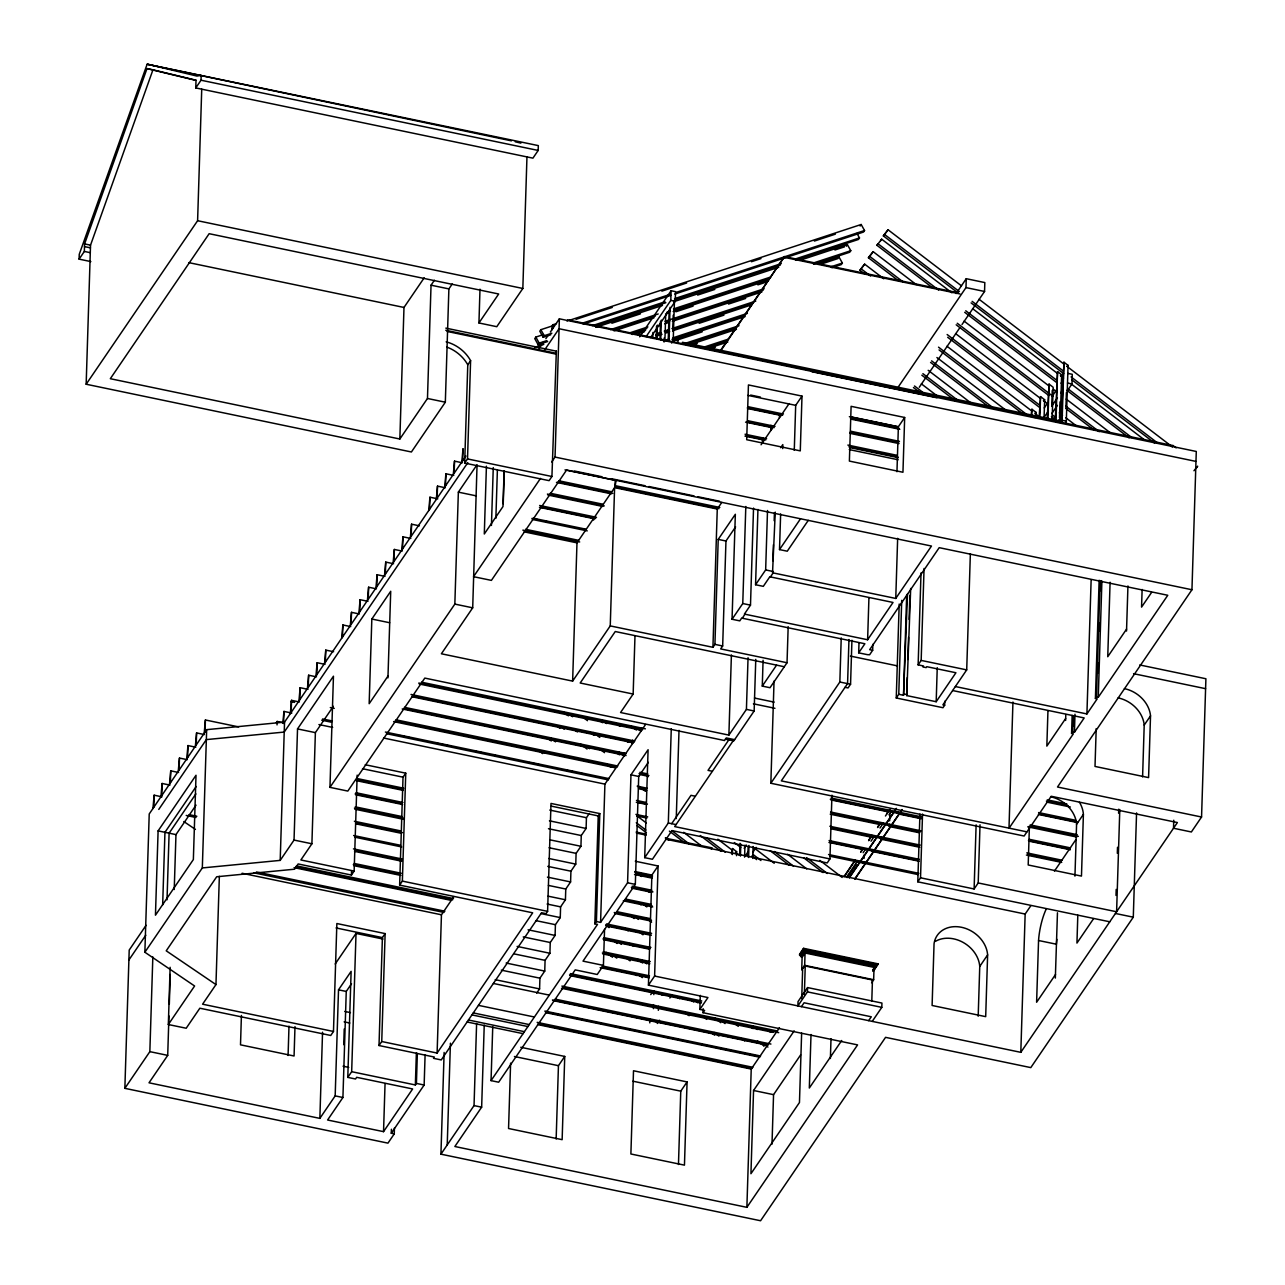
<?xml version="1.0" encoding="UTF-8"?>
<svg xmlns="http://www.w3.org/2000/svg" width="1285" height="1285" viewBox="0 0 1285 1285"><rect width="100%" height="100%" fill="white"/><g stroke="black" fill="none" stroke-linecap="round" stroke-linejoin="round"><path stroke-width="1.5" d="M79.092 259.136L79.252 254.318L147.132 64.25L538.319 145.607L538.174 150.441L532.922 158.151L195.77 87.926L196.011 80.409L146.988 68.587L84.585 243.925L84.344 251.442L79.092 259.136L90.85 261.594M452.24 283.985L448.883 288.9L445.333 402.205L411.409 451.983L86.159 384.231L90.528 245.162L152.947 69.824L196.316 80.28M394.447 1127.909L394.254 1133.884L387.958 1143.136L124.854 1088.331L129.207 950.065L146.072 925.296M604.56 929.36L603.42 965.388L597.236 974.48L575.214 969.886L498.66 1082.211L491.047 1080.621L597.509 924.397L594.827 923.835L596.401 921.522L599.806 813.598L550.992 803.43L547.603 911.354L546.029 913.667L541.563 912.736L441.253 1059.932L433.511 1058.326L434.378 1057.057L379.011 1045.524L381.741 1041.525L385.131 933.601L336.863 923.529L333.474 1031.469L330.743 1035.469L199.85 1008.211L186.196 1028.241L168.335 1024.531L194.597 985.997L144.868 952.233L149.221 813.967L206.66 729.655L284.531 722.122L465.893 455.998M152.931 808.506L154.152 795.19L161.99 796.828M153.766 807.269L154.152 795.19M124.854 1088.331L149.847 1051.644L152.835 956.923M158.103 830.881L155.453 915.193L193.36 859.553L196.011 775.257L158.103 830.881L175.965 834.607L196.027 805.149M160.914 796.796L162.135 783.481L169.973 785.103M161.749 795.56L162.135 783.481M162.665 904.849L164.946 832.311L196.171 786.5M169.524 784.155L170.744 770.839L178.583 772.478M170.375 782.918L170.744 770.839M167.018 899.837L169.106 833.178L195.882 793.905M168.335 1024.531L170.134 967.284M351.512 983.748L346.259 991.442L342.918 1097.502L327.595 1120.006L383.54 1131.651L412.63 1088.957L356.684 1077.312L355.527 1078.998L347.785 1077.392L351.126 971.348L338.517 989.836L335.176 1095.88L319.853 1118.384L149.012 1082.805L167.709 1055.37L168.945 1015.889M169.315 1004.051L170.246 974.448M174.23 889.509L175.965 834.607M178.246 771.369L179.466 758.054L187.289 759.676M179.081 770.133L179.466 758.054M195.77 87.926L201.022 80.216L201.183 75.381L196.926 76.072L147.903 64.266M86.159 384.231L197.601 220.715L201.729 89.163M186.743 758.889L187.963 745.573L195.802 747.195M187.594 757.652L187.963 745.573M195.368 746.248L196.589 732.932L204.411 734.554M196.203 745.011L196.589 732.932M204.186 733.301L205.407 719.986L238.689 726.908M205.022 732.064L205.407 719.986M144.868 952.233L202.323 867.937L206.66 729.655M333.474 1031.469L202.58 1004.195L215.96 984.583L219.35 876.37M241.419 1015.487L240.504 1044.833L294.072 1055.997L294.988 1026.651M277.03 724.901L277.142 721.447L283.037 722.668M282.796 723.021L283.969 711.424L291.824 713.063M283.583 723.503L283.969 711.424M202.323 867.937L280.194 860.388L284.531 722.122M290.314 713.641L291.534 700.325L299.389 701.963M291.149 712.42L291.534 700.325M280.194 860.388L294.04 840.069L297.526 728.916L333.457 676.199L329.956 787.352L347.817 791.078L424.805 678.095L724.515 740.529L726.282 737.927L734.618 739.662M298.923 701.016L300.144 687.7L307.998 689.338M288.081 1055.467L288.996 1026.121M299.758 699.779L300.144 687.7M307.42 688.519L308.641 675.219L316.495 676.842M308.271 687.298L308.641 675.219M315.933 676.038L317.154 662.723L325.009 664.361M316.769 674.818L317.154 662.723M357.166 775.128L354.146 871.069L300.867 859.97L311.902 843.779L315.387 732.627L333.345 706.284M324.543 663.413L325.764 650.098L333.618 651.72M325.394 662.177L325.764 650.098M319.853 1118.384L322.551 1032.224M341.665 638.292L342.886 624.976L350.741 626.598M342.501 637.055L342.886 624.976M350.275 625.65L351.496 612.335L359.35 613.973M351.11 624.414L351.496 612.335M343.738 1044.689L344.219 1029.028M358.884 613.009L360.105 599.693L367.96 601.332M215.96 984.583L166.231 950.82L216.699 876.755L294.57 869.206L298.152 863.954L351.415 875.053L351.544 871.053M359.736 611.772L360.105 599.693M347.785 1077.392L351.672 1071.69L356.025 933.424L383.042 939.046M367.398 600.529L368.618 587.213L376.473 588.851M368.233 599.292L368.618 587.213M387.942 677.886L390.72 591.277L371.831 619.033L369.164 703.698L388.07 675.958M375.911 588.048L377.115 574.732L384.97 576.371M376.746 586.811L377.115 574.732M384.52 575.407L385.741 562.091L393.579 563.729M385.355 574.17L385.741 562.091M393.13 562.766L394.35 549.45L402.205 551.088M393.965 561.529L394.35 549.45M379.011 1045.524L382.4 937.6L385.131 933.601M526.962 156.915L522.834 288.466L496.781 326.695L478.936 322.969L498.676 293.992L209.15 233.693L110.317 378.706L399.844 439.02L403.988 307.452L424.195 277.801M401.739 550.125L402.96 536.809L410.814 538.447M383.54 1131.651L385.05 1083.56M402.574 548.904L402.96 536.809M394.254 1133.884L391.282 1133.258L391.411 1129.258M410.349 537.499L411.569 524.184L419.424 525.822M381.741 1041.525L437.109 1053.058L532.681 912.816L399.635 885.092L403.024 777.168L405.755 773.168L365.245 764.736M411.184 536.263L411.569 524.184M399.635 885.092L402.366 881.108L405.755 773.168M399.844 439.02L427.471 398.478L431.037 285.19L434.378 280.258M428.724 510.53L429.945 497.215L437.799 498.837M429.575 509.294L429.945 497.215M351.672 1071.69L415.36 1084.958L416.372 1052.897M415.36 1084.958L416.42 1083.416L417.352 1053.427M436.29 499.431L437.51 486.115L445.349 487.754M437.125 498.195L437.51 486.115M391.282 1133.258L424.146 1085.022L425.094 1055.049M444.69 487.095L445.911 473.779L453.75 475.418M445.526 485.858L445.911 473.779M453.3 474.454L454.521 461.138L462.375 462.777M454.151 473.233L454.521 461.138M437.109 1053.058L441.446 914.791L453.814 896.641M329.956 787.352L454.842 604.095L458.36 492.139L477.056 464.704L472.703 607.821L441.381 653.776L572.628 681.114L610.246 625.907L614.599 487.641L717.271 509.037L721.768 502.435M461.813 461.974L463.034 448.658L462.648 460.753M1136.566 812.923L1133.29 917.185L1030.795 1067.61L885.558 1037.348L760.575 1220.75L440.932 1154.171L444.128 1052.447M445.831 328.125L556.357 351.158L551.924 476.494L549.08 480.654L464.672 463.082L467.772 364.812L470.599 360.651A32.848 26.503 34.3 0 0 446.168 341.826M464.672 463.082L467.515 458.922L470.599 360.651M447.228 1144.919L450.425 1043.195M478.936 322.969L479.996 289.173M486.421 466.182L484.3 533.998L502.981 506.563L504.122 470.663M491.448 525.437L493.263 467.611M440.932 1154.171L474.036 1105.598L476.607 1023.535M495.865 518.337L497.375 470.471M703.168 1008.709L703.04 1012.708L857.577 1044.898L746.874 1207.338L454.858 1146.509L481.65 1107.172L484.236 1025.125M503.222 503.8L504.218 471.9M491.047 1080.621L492.749 1026.586M510.611 1063.113L508.555 1128.503L562.139 1139.667L564.741 1056.431L520.746 1047.275M551.715 330.052L552.678 324.848L556.485 323.611M552.55 328.815L552.678 324.848M447.18 331.45L555.762 354.066L556.357 351.158M551.683 461.99L555.04 457.075L559.377 318.808L1196.287 451.469L1191.95 589.751L1057.507 787.014L1201.555 817.019L1205.908 678.753L1139.715 664.955M536.68 993.16L539.588 988.92L539.925 978.174L544.744 971.091L545.081 960.345L549.916 953.261L550.253 942.515L555.088 935.432L555.425 924.686L560.26 917.602L560.597 906.857L565.432 899.773L565.769 889.027L570.588 881.944L570.925 871.198L575.76 864.114L576.098 853.368L580.932 846.285L581.27 835.539L586.105 828.456L586.442 817.71L589.333 813.469M556.148 1139.008L558.445 1065.683L564.741 1056.431M572.628 681.114L576.981 542.848L614.599 487.641M594.827 923.835L598.232 815.911L599.806 813.598M596.401 921.522L600.577 922.389L604.914 784.123L645.568 724.483M718.957 508.683L615.017 487.031L615.226 480.124M615.017 487.031L616.013 480.622M623.9 756.271L624.012 752.833M748.047 657.743L746.424 709.384L728.884 735.1L620.559 712.533L633.152 694.045L634.983 635.93M600.577 922.389L627.578 882.779L630.967 774.839L648.09 749.717L644.701 857.657L652.427 859.263L671.959 830.592L827.203 862.942L829.933 858.926L831.941 795.19M632.605 743.485L632.718 740.032M603.42 965.388L583.005 961.132L635.32 884.385L638.709 776.461L648.331 762.326M652.764 338.405L652.941 332.43M641.022 731.149L641.119 727.712M656.153 338.34L656.523 326.326M656.924 339.111L657.374 325.105M659.944 339.272L660.506 321.33M660.715 340.027L661.341 320.094M664.056 342.035L664.168 338.035M664.891 340.798L665.71 314.777M668.216 340.429L669.164 310.536M703.04 1012.708L704.614 1010.395L699.859 1009.416L707.939 997.545L648.427 985.145L651.88 875.069L658.081 865.978L635.32 861.239M669.003 341.184L670.063 307.308M646.114 336.622L670.802 300.401L671.091 290.731L675.557 291.663L675.251 301.332L650.579 337.537M649.776 1022.876L649.905 1018.893M672.697 331.241L673.212 315.227M673.163 342.019L674.48 299.983M673.79 341.922L673.854 339.77L678.014 340.637L677.95 342.79M653.39 1008.645L653.519 1004.645M653.824 994.638L653.953 990.639M648.427 985.145L654.611 976.054L658.081 865.978M658.338 1010.331L658.45 1006.348M644.701 857.657L668.312 822.994L671.268 728.804M676.247 818.593L679.01 730.362M678.464 1164.483L680.761 1091.158L687.073 1081.922L633.505 1070.758L630.887 1153.994L684.455 1165.142L687.073 1081.922M699.859 1009.416L700.293 995.377M610.246 625.907L712.934 647.303L717.271 509.037M712.934 647.303L714.926 644.379L718.219 539.395L735.341 514.273L732.048 619.258L739.774 620.864L741.67 618.085L864.885 643.753L858.685 652.844L867.327 654.643L869.608 654.772L872.66 650.306L872.852 644.315M788.171 626.662L787.03 662.739L720.66 648.909L722.668 645.986L725.961 541.001L735.598 526.882M728.884 735.1L731.406 654.948M731.583 853.786L732.546 848.55L736.642 851.682L736.53 855.665M732.37 854.557L732.546 848.55M732.048 619.258L742.762 603.532L745.814 506.483M739.646 855.328L740.032 843.313M740.433 856.099L740.803 844.084M757.941 509.47L755.564 584.739L763.306 586.346L769.811 576.788L893.027 602.456L867.616 639.753L744.4 614.085L750.488 605.139L753.54 508.089M744.593 857.143L744.963 845.177M747.822 856.71L748.143 846.687M748.609 857.464L748.978 845.466M762.326 442.923L762.439 439.47M725.447 739.148L733.783 740.883L754.15 710.99L755.773 659.366M763.178 441.687L763.274 438.233M752.769 858.444L753.139 846.494M755.564 584.739L765.651 569.93L767.514 510.514M787.03 662.739L770.02 687.716L762.278 686.11L763.081 660.297M770.839 430.427L771 425.255M746.874 1207.338L751.227 1069.072L779.465 1027.631M771.675 429.206L771.787 425.753M794.178 1030.875L753.556 1090.483L750.938 1173.719L799.463 1102.514L801.631 1033.156M772.928 560.758L773.425 544.728M774.18 520.682L774.437 512.667M540.519 478.373L473.539 576.676L491.4 580.386L566.589 470.037L931.48 546.045L895.757 598.441L772.542 572.789L775.257 512.121M779.449 417.802L779.561 414.348M720.885 350.66L784.476 256.582L958.048 292.739M654.611 976.054L1020.804 1052.335L1177.397 822.545L1051.21 796.266L1024.113 836.021L770.839 783.256L774.052 681.066M808.265 520.377L787.255 551.201L779.513 549.595L780.637 513.936M782.693 448.577L782.806 444.61L780.686 447.742M771.996 1144.196L773.554 1094.659L800.635 1054.905M794.275 450.328L795.688 405.337L802.001 396.101L748.432 384.938L746.697 439.711L800.282 450.874L802.001 396.101M800.378 955.333L799.511 954.353L803.607 948.33L878.008 963.83L873.896 970.657L872.997 970.464L876.788 964.923L804.169 949.792L800.378 955.333L801.246 956.329L804.715 951.237L875.487 965.983L872.868 970.609M871.583 982.752L873.655 979.732L874.041 967.38L805.053 953.004L802.113 957.325L801.246 956.329M804.346 994.67L805.245 965.999L801.728 969.677L802.113 957.325M801.728 998.525L802.627 969.854M799.495 955.157L803.607 948.33M800.362 956.136L804.169 949.792M801.23 957.132L804.715 951.237M801.728 969.677L804.667 965.356L805.053 953.004M807.59 987.571L798.033 1001.593L797.889 1005.898L807.446 991.875L807.59 987.571L881.928 1003.055L881.799 1007.36L872.242 1021.382M811.012 1034.521L809.325 1088.026L841.723 1040.497M770.839 783.256L839.844 682.014L841.225 637.922M830.383 1058.503L831.01 1038.698M848.967 639.528L847.57 683.62L781.312 780.862L1026.956 831.861M845.064 687.314L848.036 687.941L850.558 684.246L851.939 640.267M858.685 652.844L859.006 642.837M867.616 639.753L868.933 597.67M864.034 858.444L864.146 854.991M871.792 1001.015L872.451 980.005M876.788 964.923L876.755 965.726L804.137 950.595M896.962 471.724L898.376 426.732L904.672 417.48L851.104 406.333L849.385 461.09L902.953 472.254L904.672 417.48M895.757 598.441L897.653 538.335M889.654 820.826L889.879 813.935M944.78 701.241L944.652 705.256L942.981 707.714L896.255 697.98L899.195 604.046M896.255 697.98L898.761 694.285L901.717 600.336M898.761 694.285L903.532 695.281L906.68 595.083M903.532 695.281L907.515 593.847M921.024 572.933L918.133 664.875L923.546 665.999L922.919 666.931L926.132 667.606L926.758 666.674L955.928 672.746L936.187 701.722L906.712 695.587L907.29 677.548M907.853 659.51L908.543 637.472M909.105 619.434L909.86 595.389M906.712 695.587L910.68 588.45M918.133 664.875L921.168 660.41L924.06 568.468M1109.774 921.795L917.795 881.815L919.932 814.096M917.795 881.815L920.526 877.8L922.534 814.064M936.187 701.722L937.247 667.654M898.456 386.689L965.983 287.599L966.256 278.7L984.824 282.571L984.551 291.47L962.031 324.495M944.652 705.256L942.869 704.871L966.706 669.887L970.368 553.674M920.526 877.8L974.11 888.963L976.118 824.841M974.11 888.963L978.206 882.956L980.021 824.825M978.19 1016.242L979.748 966.448L987.619 954.884A28.543 23.034 34.3 0 0 961.533 927.288A28.543 23.034 34.3 0 0 934.05 943.72L932.107 1005.48L985.691 1016.644L987.619 954.884M1012.949 702.044L1008.982 828.295L1073.361 733.815L1071.578 733.446L1072.156 715.408M1030.907 416.468L1031.935 409.24L1036.031 412.357L1035.903 416.356M1031.743 415.248L1031.935 409.24M1035.067 417.577L1036.031 412.357M1039.083 417.85L1040.545 396.599L1044.641 399.731L1044.079 417.657M1039.918 416.613L1040.545 396.599M1020.804 1052.335L1025.157 914.053L1030.779 905.796M1029.381 827.138L1028.193 864.982L1081.472 876.081L1083.4 814.337A28.366 22.889 34.3 0 0 1079.464 802.29M1047.146 419.392L1049.058 384.119L1053.154 387.251L1052.142 419.135M1047.918 420.163L1049.058 384.119M1051.74 406.413L1052.238 390.463M1046.359 908.752A28.543 7.694 -78.2 0 0 1038.553 940.508L1036.61 1002.252L1055.515 974.512M1055.21 420.918L1057.555 371.638L1061.651 374.754L1060.157 422.588M1055.981 421.689L1057.555 371.638M1047.95 710.83L1046.841 746.119L1065.634 718.54M1059.499 417.85L1059.996 401.9M1062.069 422.444L1063.964 362.225L1068.06 365.358L1066.245 423.311M1065.908 408.453L1066.405 392.503M1067.482 390.56L1071.963 383.974L1072.268 374.304L1067.803 373.373M1055.338 978.078L1057.459 912.768M1065.618 720.435L1065.795 714.556M1071.578 733.446L1072.638 731.904L1073.136 715.874M1073.617 725.8L1073.939 715.793M1072.638 731.904L1074.421 732.273L1074.983 714.251M1074.951 876.145L1076.573 824.344L1083.4 814.337M1077.81 915.193L1076.942 943.078L1093.615 918.598M955.365 686.543L1086.917 713.946L1091.142 579.68M1086.917 713.946L1097.213 698.831L1095.414 698.462L1099.141 580.242M1095.414 698.462L1096.474 696.92L1100.121 580.691M1096.201 728.595L1095.013 766.438L1148.581 777.602L1150.525 715.857A28.591 23.066 34.3 0 0 1124.407 688.632M1098.033 672.794L1098.338 662.771M1099.35 630.71L1099.607 622.695M1100.602 590.618L1100.924 580.611M1096.474 696.92L1098.257 697.289L1101.904 581.061M1110.095 582.234L1107.75 656.731L1126.543 629.152M1116.006 895.42L1116.199 889.413M1117.324 853.32L1117.516 847.297M1118.592 813.212L1118.721 809.197M1119.797 809.566L1116.601 911.772L978.206 882.956M1126.527 631.047L1127.941 585.96M1142.124 589.462L1141.562 607.114L1151.521 592.514M1142.59 776.895L1144.212 725.093L1150.525 715.857M1173.767 820.232L1173.51 828.247L1191.372 831.973L1201.555 817.019M158.778 809.405L206.355 739.598L284.226 732.064L467.82 462.632M543.443 334.582L535.829 337.088L534.769 338.63L538.126 344.653L547.667 341.521M554.204 325.314L540.856 329.683L539.812 331.225L543.169 337.264L550.799 334.759M276.307 722.684L277.142 721.447M538.126 344.653L539.186 343.111L546.816 340.605M543.169 337.264L544.23 335.722L551.843 333.217M538.078 346.275L542.72 343.786M539.106 348.556L543.603 341.955M545.868 338.646L548.117 335.337M550.365 332.028L559.377 318.808M128.885 959.991L145.767 935.239M544.422 350.227L559.071 328.735L1195.982 461.411M567.054 321.089L567.89 319.853L811.863 370.674M639.689 336.831L671.091 290.731M671.605 343.063L673.854 339.77M351.415 875.053L354.146 871.069M593.509 520.023L594.361 518.787L539.459 507.35M720.917 349.857L784.476 256.582M335.176 964.007L356.025 933.424M831.797 267.714L841.322 264.582L842.366 263.039L839.009 257.016L837.965 258.558L820.81 264.196M846.365 246.222L847.409 244.68L850.782 250.704L849.722 252.245L813.501 264.148M860.115 226.031L861.175 224.489L864.532 230.513L863.488 232.055L674.737 294.056M856.966 233.404L859.488 237.918L858.444 239.46L795.527 260.116M864.709 273.914L859.922 270.252L864.66 264.164L883.807 278.781M898.745 280.933L868.419 257.771L873.174 251.683L916.253 284.579M932.782 287.936L876.932 245.29L877.976 243.748L938.612 290.057M958.337 293.157L883.341 235.894L888.08 229.79L961.485 285.848M864.66 264.164L859.922 270.252M873.174 251.683L868.419 257.771M880.627 240.729L881.671 239.187L951.88 292.803M888.08 229.79L883.341 235.894M761.073 444.771L789.151 403.57M779.513 549.595L800.523 518.771M956.12 293.574L966.256 278.7M742.264 618.213L744.995 614.214M770.422 576.917L773.152 572.901M919.273 387.251L959.783 327.803M762.278 686.11L776.574 665.132M671.686 823.685L691.009 795.335L695.378 796.25M728.804 739.855L708.019 770.374L712.388 771.273M733.189 740.77L674.689 826.592L829.933 858.926M711.344 849.128L712.195 847.891L665.405 838.157M1063.964 362.225L1061.298 421.528L1062.149 420.291L1066.309 421.159M735.807 852.919L736.642 851.682M1043.805 400.952L1044.641 399.731M1060.816 375.991L1061.651 374.754M1067.225 366.594L1068.06 365.358M744.143 848.325L746.392 845.032M1044.255 407.939L1047.612 403.008M1052.11 396.423L1056.591 389.837M1061.073 383.251L1063.321 379.958M650.74 994.606L652.989 991.313M744.963 856.34L748.336 851.409M1043.95 417.609L1048.431 411.023M1051.805 406.076L1057.41 397.852M1060.784 392.921L1063.016 389.628M752.801 852.34L756.158 847.393M1051.772 413.593L1057.394 405.369M669.87 997.979L672.103 994.686M657.245 1023.486L659.478 1020.21M855.184 860.018L843.956 876.9L855.167 860.452M860.789 851.794L863.038 848.502M868.644 840.261L872.001 835.33M877.607 827.09L879.856 823.797M886.586 813.935L888.835 810.642M860.773 852.212L863.022 848.919M868.628 840.695L871.985 835.764M877.607 827.524L880.964 822.593M885.445 816.007L889.943 809.422M846.333 877.398L857.545 860.95M863.151 852.71L865.399 849.417M871.005 841.193L874.378 836.246M879.984 828.022L883.341 823.091M888.947 814.851L891.196 811.558M847.217 877.591L856.195 864.419M849.273 877.478L896.384 808.345M849.273 877.912L896.384 808.779M863.086 863.118L863.922 861.882M871.487 850.798L872.322 849.562M880.096 838.157L880.932 836.92M888.706 825.516L889.557 824.279M897.107 813.196L897.958 811.959M854.943 878.667L902.054 809.534M854.927 879.085L902.038 809.952M763.965 1045.942L764.816 1044.705L767.916 1047.066M1172.257 446.811L1173.109 445.574L1176.128 447.887M801.471 1006.637L804.089 1002.782L871.294 1016.788L868.66 1020.643M1196.608 467.74L1197.652 466.198L1193.958 470.744M872.884 969.806L875.487 965.983M872.981 971.267L878.008 963.83M1074.421 732.273L1084.187 717.946L952.635 690.543M1098.257 697.289L1167.776 595.276L939.207 547.667L869.688 649.68L872.66 650.306M1054.439 871.102L1075.834 839.699M876.932 245.29L881.671 239.187M569.464 320.302L861.175 224.489M576.033 319.339L612.27 307.436M661.839 291.149L686.624 283.021M751.452 261.722L760.977 258.59M814.369 241.066L835.33 234.175M582.362 323.194L670.063 294.394M675.782 292.514L864.532 230.513M583.213 324.109L670.915 295.309M592.562 325.587L665.02 301.782M674.545 298.65L781.328 263.586M794.66 259.201L859.488 237.918M595.324 325.876L665.871 302.698M675.412 299.566L780.268 265.128M534.737 347.368L543.78 344.396M595.742 327.338L662.482 305.428M673.918 301.67L778.774 267.232M799.752 260.341L847.409 244.68M611.853 323.242L640.444 313.845M697.643 295.068L714.813 289.43M834.929 249.981L844.454 246.849M610.552 329.602L658.209 313.958M673.468 308.946L770.695 277.014M814.545 262.606L850.782 250.704M613.314 329.892L655.254 316.126M666.69 312.367L670.497 311.115M674.32 309.862L769.651 278.556M614.037 330.904L654.065 317.748M665.518 313.99L669.324 312.737M673.131 311.484L768.462 280.178M818.047 263.907L839.009 257.016M675.894 311.773L693.065 306.135M757.877 284.852L767.418 281.72M628.831 333.168L647.897 326.904M665.052 321.266L764.206 288.707M830.929 266.798L842.366 263.039M631.594 333.457L646.853 328.446M665.919 322.182L669.726 320.929M673.549 319.676L763.145 290.249M632.316 334.469L645.664 330.084M657.117 326.326L660.924 325.073M664.73 323.82L668.553 322.567M672.36 321.314L761.973 291.888M638.902 333.506L644.62 331.626M728.515 304.063L745.669 298.441M656.651 333.602L660.474 332.349M664.281 331.096L668.104 329.843M671.91 328.591L755.805 301.043M655.607 335.144L661.325 333.265M665.148 332.012L668.955 330.759M672.762 329.506L752.849 303.212M656.33 336.14L662.048 334.261M665.871 333.008L669.678 331.771M673.501 330.518L751.661 304.834M699.136 323.29L723.921 315.146M663.51 340.927L669.228 339.047M673.035 337.794L747.404 313.363M671.991 339.336L744.449 315.532M674.625 339.706L745.172 316.544M677.388 339.995L702.172 331.851M683.7 343.85L739.003 325.699M688.375 343.513L736.032 327.868M688.792 344.99L736.45 329.329M691.555 345.279L697.273 343.4M701.674 347.882L728.37 339.111M706.348 347.544L727.326 340.654M706.862 348.861L727.84 341.971M709.625 349.151L715.343 347.271M147.132 64.25L511.446 140.852M146.988 68.587L152.947 69.824M201.022 80.216L538.174 150.441M965.983 287.599L984.551 291.47M784.444 257.385L959.975 293.944M670.802 300.401L675.251 301.332M1067.514 383.042L1071.963 383.974M197.601 220.715L522.834 288.466M431.037 285.19L448.883 288.9M1062.101 421.368L682.463 342.292L682.431 343.368L1173.109 445.574M811.895 371.734L936.926 397.788M188.799 262.638L403.988 307.452M84.585 243.925L90.528 245.162M84.505 246.608L90.448 247.844M84.344 251.442L90.303 252.679M445.766 330.277L556.293 353.295M750.665 395.057L760.431 397.097M747.87 395.378L795.688 405.337M850.541 416.774L898.376 426.732M849.353 416.693L898.183 426.861M850.461 418.332L899.307 428.499M850.991 419.135L899.821 429.302M748.127 406.702L783.432 414.043M747.292 407.923L782.597 415.28M748.127 408.614L781.296 415.521M850.606 431.214L899.452 441.381M849.77 432.451L898.601 442.618M850.188 433.398L899.034 443.566M747.581 420.661L775.032 426.379M746.73 421.898L774.196 427.616M745.573 422.155L770.952 427.439M847.859 445.076L896.689 455.243M848.967 446.714L897.813 456.882M849.497 447.501L898.327 457.685M849.257 449.589L898.151 459.773M745.059 434.218L766.631 438.715M746.183 435.856L765.796 439.936M744.979 436.113L762.551 439.775M427.471 398.478L445.333 402.205M555.04 457.075L1191.95 589.751M574.395 471.001L601.846 476.719M611.66 478.759L645.006 485.714M648.925 486.517L694.045 495.914M697.964 496.733L719.552 501.23M564.982 469.892L615.965 480.51M615.852 485.794L719.793 507.447M467.515 458.922L551.924 476.494M558.718 480.751L611.66 491.786M557.883 481.987L612.784 493.424M556.469 482.389L611.371 493.825M550.221 493.247L603.147 504.266M547.41 494.066L604.271 505.904M547.86 495.014L602.761 506.451M718.219 539.395L725.961 541.001M539.636 505.471L596.497 517.309M540.76 507.109L595.662 518.546M458.36 492.139L476.221 495.865M533.195 518.208L586.137 529.227M531.894 518.449L539.748 520.072M543.667 520.891L547.587 521.71M580.916 528.649L584.836 529.468M532.359 519.445L587.261 530.882M765.651 569.93L773.393 571.552M525.645 529.308L578.571 540.326M522.834 530.127L579.696 541.965M524.087 531.829L576.981 542.848M1133.563 673.677L1205.587 688.68M742.762 603.532L750.488 605.139M921.168 660.41L966.706 669.887M850.429 656.089L897.524 665.903M714.926 644.379L722.668 645.986M784.3 666.738L615.258 631.529L580.178 683.01L633.152 694.045M904.367 694.045L907.355 694.655M839.844 682.014L850.558 684.246M454.842 604.095L472.703 607.821M754.488 698.044L774.148 702.124M371.831 619.033L389.676 622.743M753.412 703.811L774.935 708.292M746.424 709.384L754.15 710.99M1047.243 799.864L1066.855 803.944M1046.408 801.101L1067.964 805.599M1046.809 802.113L1070.341 807.012M421.576 682.207L645.391 728.836M418.782 683.042L642.58 729.655M1038.585 812.57L1075.834 820.328M419.247 683.989L641.087 730.201M1039.71 814.208L1076.958 821.966M1038.409 814.449L1077.617 822.609M411.007 694.446L634.822 741.059M412.132 696.085L633.971 742.296M1030.185 824.89L1077.248 834.688M412.694 696.888L632.573 742.682M1029.349 826.127L1078.356 836.342M1027.727 826.833L1076.75 837.033M404.47 707.328L626.309 753.54M403.618 708.565L625.474 754.777M831.122 798.033L921.473 816.858M1029.317 839.314L1070.485 847.891M402.221 708.967L626.036 755.58M830.287 799.27L920.638 818.095M1028.466 840.551L1069.65 849.128M830.961 799.913L887.967 811.799M899.741 814.24L921.297 818.738M1029.14 841.193L1070.309 849.77M395.957 719.809L617.796 766.021M330.325 707.553L334.261 708.372M395.121 721.046L616.961 767.257M639.914 772.285L647.785 773.923M830.576 812.008L920.927 830.817M1026.795 852.871L1062.085 860.227M393.612 721.592L615.467 767.804M639.079 773.522L648.909 775.562M831.716 813.646L920.076 832.054M1027.92 854.509L1061.249 861.464M290.683 701.562L294.618 702.381M639.544 774.486L647.415 776.124M830.206 814.192L879.358 824.424M889.156 826.48L918.566 832.6M1026.41 855.055L1061.699 862.412M630.967 774.839L638.709 776.461M322.567 718.957L332.381 720.997M385.388 732.048L609.186 778.662M399.796 735.55L409.61 737.606M437.093 743.324L450.842 746.183M474.406 751.099L482.244 752.737M492.075 754.777L495.994 755.596M529.372 762.551L539.186 764.591M566.669 770.309L574.524 771.948M578.443 772.767L582.378 773.586M321.716 720.194L331.53 722.234M386.512 733.687L608.351 779.899M637.199 786.147L647.03 788.203M829.837 826.271L920.156 845.096M638.34 787.801L646.194 789.44M830.961 827.926L919.305 846.317M638.806 788.749L646.66 790.387M831.427 828.873L872.708 837.483M880.546 839.105L919.755 847.281M318.921 724.547L332.638 727.406M383.572 738.024L604.914 784.123M297.526 728.916L315.387 732.627M636.461 800.426L646.291 802.482M829.082 840.551L919.385 859.36M637.585 802.065L647.415 804.121M830.206 842.189L918.534 860.597M636.3 802.306L646.13 804.362M828.921 842.43L862.331 849.401M872.146 851.441L919.209 861.239M1115.444 913.474L1133.29 917.185M635.914 814.401L647.704 816.858M828.552 854.525L918.823 873.318M637.039 816.039L646.869 818.079M829.676 856.163L917.988 874.555M668.312 822.994L676.055 824.601M551.361 806.145L598.232 815.911M362.531 768.735L403.024 777.168M549.771 810.08L586.442 817.71M636.155 832.07L645.905 834.093M636.444 833.082L646.259 835.138M665.887 839.217L1025.157 914.053M356.732 778.453L403.715 788.235M355.897 779.69L402.88 789.472M356.33 780.637L403.313 790.42M549.434 820.826L586.105 828.456M548.47 828.713L581.27 835.539M355.961 792.716L402.944 802.499M355.11 793.953L402.093 803.735M355.656 794.756L402.639 804.538M1038.553 940.508L1056.415 944.218A28.543 7.694 -78.2 0 1 1056.864 939.335M550.06 839.86L580.932 846.285M355.27 806.835L402.269 816.617M549.08 847.747L576.098 853.368M354.435 808.072L403.378 818.256M354.772 809.181L403.715 819.364M634.822 871.503L651.88 875.069M634.951 872.306L652.587 875.985M636.059 873.945L651.752 877.221M634.533 874.491L652.186 878.169M548.743 858.492L575.76 864.114M354.387 821.26L401.37 831.042M355.511 822.898L402.494 832.68M355.945 823.846L400.968 833.226M627.578 882.779L635.32 884.385M547.779 866.379L570.925 871.198M632.22 886.168L651.832 890.248M631.369 887.405L652.941 891.886M631.915 888.192L651.511 892.288M353.616 835.523L400.599 845.305M354.724 837.161L401.707 846.96M547.442 877.125L570.588 881.944M625.666 899.066L651.158 904.367M624.831 900.287L652.282 906.005M623.305 900.833L652.7 906.969M548.406 885.413L565.769 889.027M189.007 814.61L196.846 816.248M353.455 848.871L402.398 859.071M186.213 815.445L196.011 817.485M354.58 850.509L401.562 860.291M354.515 851.361L401.627 861.175M294.04 840.069L311.902 843.779M803.591 949.133L877.992 964.633M548.069 896.159L565.432 899.773M617.057 911.691L650.387 918.646M614.262 912.527L651.511 920.285M804.683 952.04L875.454 966.786M614.68 913.474L649.969 920.831M354.13 863.44L401.241 873.254M547.089 904.046L560.597 906.857M353.295 864.677L400.406 874.491M353.744 865.624L400.872 875.438M402.366 881.108L547.603 911.354M606.488 923.931L651.591 933.328M804.667 965.356L873.655 979.732M804.346 965.822L873.334 980.182M605.637 925.152L650.74 934.548M606.183 925.955L651.27 935.352M540.969 913.587L560.26 917.602M296.433 865.849L453.493 898.568M295.598 867.086L452.657 899.805M294.088 867.632L451.147 900.351M536.134 920.67L555.425 924.686M603.854 937.632L650.917 947.431M603.018 938.869L650.082 948.667M603.548 939.672L648.652 949.053M256.422 871.953L444.883 911.21M253.611 872.772L444.048 912.446M528.071 929.794L555.088 935.432M242.094 873.254L441.446 914.791M807.446 991.875L881.799 1007.36M603.195 951.751L650.258 961.549M602.36 952.988L649.423 962.786M523.252 936.893L550.253 942.515M602.777 953.936L649.841 963.734M517.116 946.419L549.916 953.261M602.424 966.015L649.487 975.829M601.589 967.252L648.652 977.066M600.159 967.637L649.166 977.853M514.225 953.92L545.081 960.345M570.395 973.596L701.771 1000.967M569.544 974.833L700.935 1002.204M570.09 975.636L701.449 1002.991M506.161 963.043L544.744 971.091M336.06 927.947L382.4 937.6M501.327 970.143L539.925 978.174M561.882 986.093L777.602 1031.02M563.007 987.731L778.71 1032.658M561.481 988.277L773.217 1032.385M495.207 979.668L539.588 988.92M493.36 983.459L549.321 995.12M555.232 999.136L770.936 1044.062M552.438 999.955L768.141 1044.898M553.064 1000.597L764.816 1044.705M544.872 1011.054L760.575 1055.981M545.37 1011.905L566.926 1016.403M576.74 1018.443L604.175 1024.161M613.989 1026.201L621.828 1027.839M625.747 1028.659L647.319 1033.156M662.996 1036.417L690.447 1042.135M700.245 1044.175L733.574 1051.114M737.494 1051.933L745.348 1053.572M749.267 1054.391L757.106 1056.013M545.996 1012.692L759.74 1057.218M478.454 1005.352L534.399 1017.013M537.162 1022.362L752.865 1067.305M538.287 1024L752.03 1068.526M537.596 1024.563L751.227 1069.072M473.298 1012.917L529.243 1024.579M471.932 1014.909L527.894 1026.554M338.517 989.836L346.259 991.442M468.463 1020.001L524.409 1031.662M467.114 1021.993L523.059 1033.654M753.556 1090.483L773.554 1094.659M344.782 1011.423L350.436 1012.612M514.434 1056.511L558.445 1065.683M632.943 1081.199L680.761 1091.158M344.139 1021.848L349.793 1023.037M343.063 1066.197L348.717 1067.385M416.42 1083.416L424.146 1085.022M474.036 1105.598L481.65 1107.172M149.847 1051.644L167.709 1055.37M335.176 1095.88L342.918 1097.502M515.221 141.768L520.875 143.133M183.835 821.549L195.432 829.419M979.041 299.244L1063.611 363.832M1066.807 366.273L1172.113 446.698M884.385 234.352L959.381 291.615M972.151 301.365L1063.113 370.835M1071.08 376.923L1157.255 442.731M971.107 302.907L1063.659 373.582M1071.626 379.685L1154.605 443.052M972.633 308.657L1057.202 373.228M1060.398 375.67L1063.578 378.111M1071.562 384.199L1144.967 440.257M965.742 310.777L1056.704 380.231M1067.867 388.761L1131.699 437.494M964.698 312.319L1057.25 382.994M1066.823 390.303L1129.049 437.832M964.119 321.138L1048.688 385.725M1053.491 389.371L1056.672 391.813M1066.245 399.121L1110.931 433.238M869.479 256.229L902.986 281.817M957.245 323.258L1052.977 396.374M1065.747 406.124L1099.253 431.712M956.185 324.8L1048.737 395.475M1066.293 408.871L1093.423 429.592M955.622 333.618L1040.191 398.205M1043.388 400.631L1048.174 404.293M1059.338 412.822L1062.534 415.264M1065.715 417.705L1076.894 426.235M860.966 268.71L870.539 276.034M947.141 334.518L1039.693 405.193M1052.447 414.943L1055.644 417.384M1058.84 419.826L1062.02 422.251M947.688 337.28L1040.24 407.955M1051.403 416.485L1056.19 420.147M946.997 346.259L1031.582 410.831M1034.762 413.272L1039.549 416.934M938.516 347.159L1026.281 414.172M939.062 349.922L1023.647 414.493M936.893 357.519L1007.119 411.136M931.609 360.86L993.851 408.389M930.565 362.402L988.004 406.269M928.188 370.305L971.267 403.217M922.903 373.646L958 400.454M921.843 375.188L955.349 400.775M921.377 383.862L937.343 396.037M914.486 385.982L922.469 392.07M913.442 387.524L919.819 392.391M819.846 860.388L842.189 877.446M637.424 728.466L640.621 730.908M806.578 857.625L827.331 873.479M631.594 726.346L636.38 730.009M803.928 857.962L823.075 872.579M615.274 722.684L620.061 726.33M787.609 854.284L806.755 868.901M602.006 719.921L606.793 723.583M629.136 740.642L632.332 743.083M774.341 851.521L793.487 866.154M599.356 720.242L602.553 722.684M624.895 739.742L628.092 742.184M770.101 850.638L789.247 865.255M581.125 715.825L587.518 720.692M755.066 848.646L774.212 863.263M569.464 714.283L572.644 716.725M593.397 732.562L599.774 737.429M618.92 752.062L623.707 755.708M752.962 854.413L760.945 860.516M563.617 712.163L568.404 715.825M589.156 731.663L593.943 735.325M616.286 752.384L619.466 754.825M645.006 774.309L648.202 776.75M734.361 842.558L740.754 847.425M751.918 855.955L756.704 859.617M574.218 729.527L577.415 731.952M599.758 749.01L604.544 752.673M717.833 839.185L732.193 850.156M735.389 852.597L738.586 855.039M560.951 726.764L564.147 729.205M586.49 746.264L589.67 748.705M639.143 786.468L645.52 791.351M706.172 837.659L725.318 852.276M556.71 725.864L559.907 728.306M580.643 744.143L587.036 749.026M606.183 763.643L610.969 767.306M700.325 835.539L721.078 851.377M683.684 832.327L701.241 845.739M550.751 738.184L555.538 741.847M672.023 830.801L689.579 844.197M548.101 738.506L551.297 740.947M669.373 831.122L685.339 843.297M636.782 815.718L646.355 823.026M665.501 837.659L668.698 840.101M542.125 750.825L545.322 753.251M636.284 822.721L645.857 830.03M537.885 749.926L542.672 753.588M636.83 825.484L646.403 832.792M636.685 872.82L641.472 876.482M646.307 889.895L649.503 892.32M642.034 903.275L646.821 906.921M637.794 902.375L640.99 904.817M646.805 918.502L651.591 922.164M633.537 915.755L638.324 919.401M630.887 916.077L634.083 918.518M638.195 931.143L642.982 934.805M767.45 1029.847L770.631 1032.289M624.928 928.396L628.108 930.822M752.576 1025.88L757.363 1029.526M749.942 1026.201L753.122 1028.626M605.845 925.2L609.042 927.625M629.795 943.479L632.975 945.905M733.51 1022.683L738.297 1026.33M757.443 1040.962L763.836 1045.829M616.527 940.716L621.314 944.379M642.05 960.216L646.837 963.879M694.719 1000.421L697.9 1002.862M720.242 1019.921L725.029 1023.583M612.286 939.817L617.073 943.479M637.81 959.317L642.596 962.979M690.463 999.537L693.659 1001.963M714.412 1017.816L720.789 1022.683M741.541 1038.521L744.722 1040.962M625.265 957.229L630.052 960.875M676.328 996.212L679.524 998.654M701.867 1015.712L706.654 1019.374M611.997 954.466L616.784 958.128M639.127 975.187L642.323 977.628M688.599 1012.965L691.796 1015.391M714.123 1032.449L718.925 1036.112M606.167 952.346L612.543 957.229M633.296 973.066L636.493 975.508M658.82 992.566L662.016 995.008M684.359 1012.066L689.145 1015.712M711.488 1032.771L714.669 1035.212M540.856 329.683L544.23 335.722M535.829 337.088L539.186 343.111M446.859 347.095A32.848 26.503 34.3 0 1 467.772 364.812M935.335 941.407A28.543 23.034 34.3 0 1 963.316 942.515A28.543 23.034 34.3 0 1 979.748 966.448M1118.111 697.884A28.591 23.066 34.3 0 1 1144.212 725.093M1050.632 796.78A28.366 22.889 34.3 0 1 1076.573 824.344"/></g></svg>
